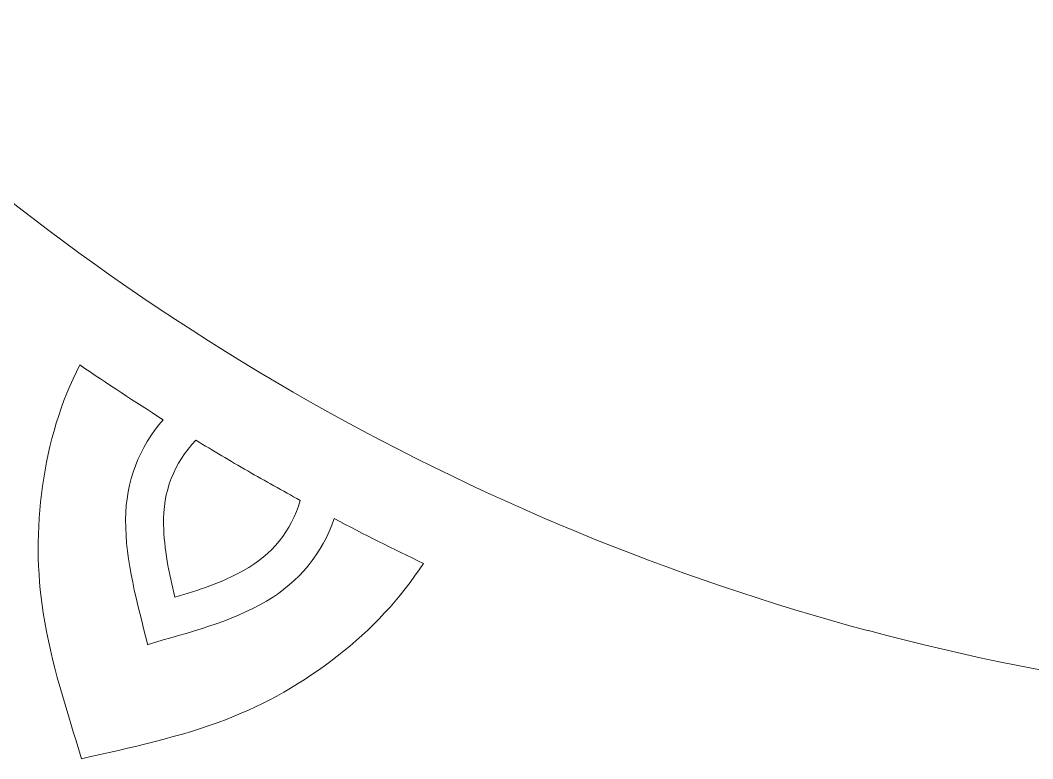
# Model space of a CAD drawing. Extents: x 229 to 382, y -181 to -29.
# Drawn here: x 267.95 to 293.69, y -166.73 to -147.97 of the extents above; entities that cross this region are included whole.
import ezdxf

# ---------------------------------------------------------------- set-up
doc = ezdxf.new("R2010")
doc.units = 0
doc.header["$MEASUREMENT"] = 0
doc.layers.add('Layer 1', color=7, linetype='Continuous', lineweight=0)

# ---------------------------------------------------------------- blocks, each defined once
blk = doc.blocks.new('Block_0')
at = {"layer": 'Layer 1'}
for points, knots in [([(357.727, -135.223), (357.727, -135.223), (357.727, -135.223), (357.727, -135.223), (355.014, -139.922), (351.761, -144.119), (348.093, -147.785), (348.093, -147.785), (348.092, -147.784), (348.092, -147.784), (344.426, -151.451), (340.23, -154.705), (335.531, -157.419), (335.531, -157.419), (335.531, -157.419), (335.531, -157.419), (330.831, -160.132), (325.915, -162.142), (320.907, -163.483), (320.907, -163.483), (320.906, -163.479), (320.906, -163.479), (315.897, -164.822), (310.637, -165.543), (305.21, -165.543), (299.783, -165.543), (294.523, -164.822), (289.514, -163.479), (289.514, -163.479), (289.514, -163.482), (289.514, -163.482), (284.504, -162.141), (279.589, -160.132), (274.889, -157.419), (274.889, -157.419), (274.889, -157.419), (274.889, -157.419), (270.235, -154.731), (266.023, -151.493), (262.315, -147.797), (262.315, -147.797), (262.327, -147.785), (262.327, -147.785), (258.659, -144.119), (255.406, -139.922), (252.693, -135.223), (252.693, -135.223), (252.693, -135.223), (252.693, -135.223), (250.006, -130.568), (247.977, -125.657), (246.614, -120.603), (246.614, -120.603), (246.633, -120.598), (246.633, -120.598), (245.29, -115.589), (244.569, -110.329), (244.569, -104.902), (244.569, -99.475), (245.29, -94.215), (246.633, -89.206), (246.633, -89.206), (246.614, -89.201), (246.614, -89.201), (247.977, -84.147), (250.006, -79.236), (252.693, -74.581), (252.693, -74.581), (252.693, -74.581), (252.693, -74.581), (255.381, -69.927), (258.619, -65.715), (262.315, -62.007), (266.023, -58.311), (270.235, -55.073), (274.889, -52.385), (274.889, -52.385), (274.89, -52.385), (274.89, -52.385), (279.545, -49.698), (284.454, -47.666), (289.508, -46.302), (289.508, -46.302), (289.514, -46.325), (289.514, -46.325), (294.523, -44.982), (299.783, -44.261), (305.21, -44.261), (310.637, -44.261), (315.897, -44.982), (320.906, -46.325), (320.906, -46.325), (320.912, -46.303), (320.912, -46.303), (325.966, -47.666), (330.876, -49.698), (335.531, -52.385), (335.531, -52.385), (335.531, -52.385), (335.531, -52.385), (340.23, -55.099), (344.426, -58.353), (348.091, -62.021), (348.091, -62.021), (348.105, -62.007), (348.105, -62.007), (351.801, -65.715), (355.039, -69.927), (357.727, -74.581), (357.727, -74.581), (357.727, -74.581), (357.727, -74.581), (360.44, -79.281), (362.446, -84.197), (363.787, -89.206), (363.787, -89.206), (363.787, -89.206), (363.787, -89.206), (365.13, -94.215), (365.851, -99.475), (365.851, -104.902), (365.851, -110.329), (365.13, -115.589), (363.787, -120.598), (363.787, -120.598), (363.787, -120.598), (363.787, -120.598), (362.446, -125.607), (360.44, -130.523), (357.727, -135.223)], [0, 0, 0, 0, 1, 1, 1, 2, 2, 2, 3, 3, 3, 4, 4, 4, 5, 5, 5, 6, 6, 6, 7, 7, 7, 8, 8, 8, 9, 9, 9, 10, 10, 10, 11, 11, 11, 12, 12, 12, 13, 13, 13, 14, 14, 14, 15, 15, 15, 16, 16, 16, 17, 17, 17, 18, 18, 18, 19, 19, 19, 20, 20, 20, 21, 21, 21, 22, 22, 22, 23, 23, 23, 24, 24, 24, 25, 25, 25, 26, 26, 26, 27, 27, 27, 28, 28, 28, 29, 29, 29, 30, 30, 30, 31, 31, 31, 32, 32, 32, 33, 33, 33, 34, 34, 34, 35, 35, 35, 36, 36, 36, 37, 37, 37, 38, 38, 38, 39, 39, 39, 40, 40, 40, 41, 41, 41, 42, 42, 42, 43, 43, 43, 43]), ([(273.207, -165.728), (272.013, -166.188), (270.758, -166.45), (269.511, -166.735), (269.133, -165.512), (268.734, -164.294), (268.534, -163.03), (268.21, -160.972), (268.499, -158.593), (269.466, -156.727), (270.161, -157.205), (270.868, -157.668), (271.584, -158.12), (270.969, -158.824), (270.637, -159.698), (270.629, -160.658), (270.619, -161.731), (270.934, -162.783), (271.182, -163.817), (271.183, -163.822), (271.185, -163.827), (271.187, -163.832), (271.192, -163.831), (271.197, -163.831), (271.202, -163.829), (272.221, -163.526), (273.29, -163.273), (274.214, -162.728), (275.041, -162.241), (275.631, -161.518), (275.934, -160.634), (276.683, -161.029), (277.438, -161.409), (278.199, -161.771), (277.066, -163.541), (275.151, -164.98), (273.207, -165.728)], [0, 0, 0, 0, 1, 1, 1, 2, 2, 2, 3, 3, 3, 4, 4, 4, 5, 5, 5, 6, 6, 6, 7, 7, 7, 8, 8, 8, 9, 9, 9, 10, 10, 10, 11, 11, 11, 12, 12, 12, 12]), ([(273.733, -159.422), (274.176, -159.678), (274.622, -159.926), (275.069, -160.171), (274.84, -160.952), (274.36, -161.548), (273.623, -161.956), (273.076, -162.258), (272.481, -162.454), (271.881, -162.63), (271.733, -162.022), (271.605, -161.408), (271.594, -160.784), (271.578, -159.943), (271.853, -159.229), (272.415, -158.64), (272.851, -158.906), (273.29, -159.167), (273.733, -159.422), (273.733, -159.422), (273.733, -159.422), (273.733, -159.422)], [0, 0, 0, 0, 1, 1, 1, 2, 2, 2, 3, 3, 3, 4, 4, 4, 5, 5, 5, 6, 6, 6, 7, 7, 7, 7])]:
    blk.add_open_spline(points, degree=3, knots=knots, dxfattribs=at)

msp = doc.modelspace()

# ---------------------------------------------------------------- block references
at = {"layer": 'Layer 1'}
msp.add_blockref('Block_0', (0, 0), dxfattribs=at)

doc.saveas('drawing.dxf')
